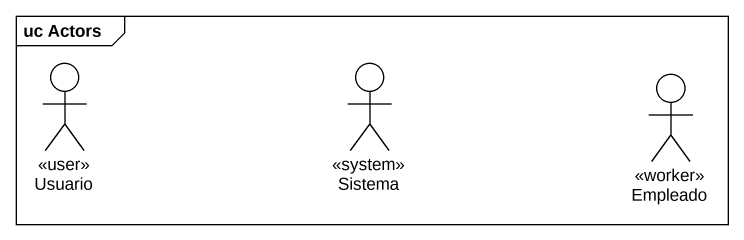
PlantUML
@startuml
mainframe uc Actors
actor Usuario <<user>>
actor Sistema <<system>>
actor Empleado <<worker>>
@enduml
